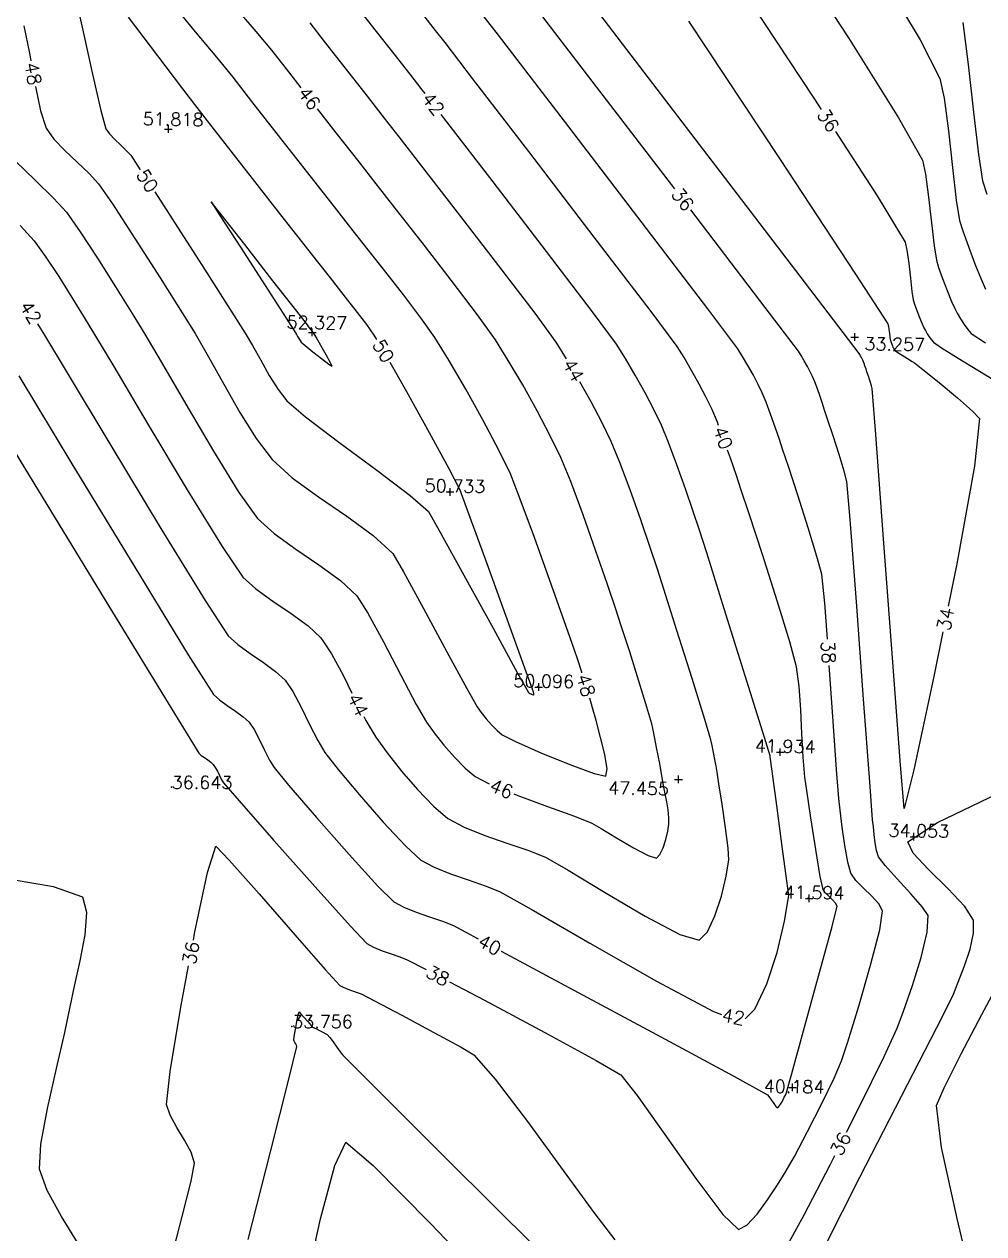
# Model space of a CAD drawing. Header units: metres. Extents: x -750 to 1235, y -4011 to -2636.
# Drawn here: x -331.9 to -52.5, y -3391.7 to -3039.4 of the extents above; entities that cross this region are included whole.
import ezdxf
from ezdxf.enums import TextEntityAlignment as Align

# ---------------------------------------------------------------- set-up
doc = ezdxf.new("R2010")
doc.units = ezdxf.units.M
doc.header["$MEASUREMENT"] = 0
doc.layers.get('0').update_dxf_attribs({"linetype": 'CONTINUOUS'})
for name, color, linetype in [('GL', 7, 'CONTINUOUS'), ('HEIGHT', 2, 'CONTINUOUS'), ('MAJANN', 6, 'CONTINUOUS'), ('MAJOR', 6, 'CONTINUOUS'), ('MINANN', 91, 'CONTINUOUS'), ('MINOR', 91, 'CONTINUOUS'), ('PTS', 1, 'CONTINUOUS')]:
    doc.layers.add(name, color=color, linetype=linetype)
doc.styles.get("Standard").update_dxf_attribs({"font": 'simplex.shx', "height": 1.5})

# ---------------------------------------------------------------- blocks, each defined once
blk = doc.blocks.new('CROSS')
at = {"linetype": 'Continuous'}
for p, q in [((-0.5, 0), (0.5, 0)), ((0, -0.5), (0, 0.5))]:
    blk.add_line(p, q, dxfattribs=at)

msp = doc.modelspace()

# ---------------------------------------------------------------- linework, layer by layer
at = {"layer": 'GL', "color": 0}
for p in [(-289.07, -3261.66), (-253.99, -3331.31)]:
    msp.add_point(p, dxfattribs=at)
at = {"layer": 'MAJOR'}
for points in [[(-332.41, -3009.66), (-324.12, -3018.56), (-318.63, -3025.87), (-318.63, -3025.87), (-317.13, -3031.1), (-314.74, -3041.67), (-312.04, -3054.03), (-309.67, -3064.63), (-308.22, -3069.91), (-308.22, -3069.91), (-307.13, -3071.42), (-305.6, -3073.02), (-303.88, -3074.63), (-302.24, -3076.19), (-300.94, -3077.6), (-300.94, -3077.6), (-298.14, -3081.82)], [(-81.95, -3025.89), (-71.11, -3044.03), (-65.31, -3055.26), (-65.31, -3055.26), (-64.1, -3061.03), (-62.86, -3070.48), (-61.66, -3081.17), (-60.56, -3090.69), (-59.62, -3096.6), (-59.62, -3096.6), (-58.66, -3099.62), (-57.03, -3104.19), (-55.11, -3109.24), (-53.31, -3113.74), (-52.02, -3116.64)], [(-129.78, -3156.28), (-130.12, -3155.36), (-131.71, -3151.5), (-131.71, -3151.5), (-133.35, -3148.13), (-135.38, -3144.27), (-137.61, -3140.28), (-139.81, -3136.52), (-141.81, -3133.34), (-141.81, -3133.34), (-149.68, -3122.78), (-165.94, -3101.45), (-185.02, -3076.54), (-201.37, -3055.27), (-209.41, -3044.82), (-209.41, -3044.82), (-212.17, -3041.28), (-215.87, -3036.56)], [(-229.28, -3131.31), (-230.03, -3130.04), (-230.03, -3130.04), (-232.21, -3126.93), (-234.86, -3123.41), (-237.7, -3119.78), (-240.45, -3116.32), (-242.79, -3113.33), (-242.79, -3113.33), (-247.89, -3106.8), (-257.19, -3094.93), (-267.88, -3081.26), (-277.18, -3069.38), (-282.26, -3062.85), (-282.26, -3062.85), (-285.73, -3058.32), (-293.05, -3048.7), (-301.62, -3037.38)], [(-293.95, -3088.25), (-288.88, -3096.11), (-279.47, -3110.79), (-271.45, -3123.33), (-267.57, -3129.43), (-267.57, -3129.43), (-265.45, -3133.05), (-263.08, -3137.33), (-260.57, -3141.77), (-258.01, -3145.88), (-255.52, -3149.17), (-255.52, -3149.17), (-250.05, -3153.81), (-240.35, -3161.13), (-229.26, -3169.35), (-219.59, -3176.69), (-214.18, -3181.37), (-214.18, -3181.37), (-211.14, -3186.86), (-203.98, -3199.87), (-195.43, -3215.38), (-188.27, -3228.4), (-185.24, -3233.89), (-185.24, -3233.89), (-185.19, -3233.96), (-185.12, -3234.05), (-185.05, -3234.13), (-184.97, -3234.21), (-184.91, -3234.26), (-184.91, -3234.26), (-184.73, -3234.35), (-184.39, -3234.5), (-184, -3234.66), (-183.68, -3234.78), (-183.52, -3234.82), (-183.52, -3234.82), (-183.51, -3234.72), (-183.54, -3234.53), (-183.59, -3234.3), (-183.66, -3234.07), (-183.7, -3233.9), (-183.7, -3233.9), (-183.74, -3233.76), (-183.79, -3233.6), (-183.85, -3233.42), (-183.9, -3233.26), (-183.95, -3233.12), (-183.95, -3233.12), (-186.15, -3227.03), (-191.35, -3212.68), (-197.55, -3195.57), (-202.76, -3181.22), (-204.97, -3175.13), (-204.97, -3175.13), (-208.18, -3168.94), (-213.91, -3158.41), (-220.56, -3146.47), (-225.4, -3137.93)], [(-333.54, -3141.87), (-318.06, -3167.45), (-299.76, -3197.6), (-284.18, -3223.09), (-276.84, -3234.66), (-276.84, -3234.66), (-275.09, -3236.24), (-272.83, -3237.87), (-270.41, -3239.51), (-268.17, -3241.15), (-266.45, -3242.75), (-266.45, -3242.75), (-265.03, -3244.86), (-263.5, -3247.71), (-261.96, -3250.83), (-260.49, -3253.74), (-259.18, -3255.95), (-259.18, -3255.95), (-254.97, -3261.06), (-246.83, -3270.48), (-237.3, -3281.26), (-228.95, -3290.44), (-224.31, -3295.05), (-224.31, -3295.05), (-221.42, -3296.64), (-217.8, -3298.08), (-213.89, -3299.42), (-210.13, -3300.71), (-206.98, -3301.96), (-206.98, -3301.96), (-199.8, -3305.79)], [(-193.03, -3309.41), (-174.58, -3319.31), (-147.82, -3333.7), (-125.32, -3345.85), (-115.56, -3351.23), (-115.56, -3351.23), (-115.15, -3351.75), (-114.47, -3352.7), (-113.71, -3353.78), (-113.05, -3354.66), (-112.67, -3355.03), (-112.67, -3355.03), (-112.46, -3354.93), (-112.21, -3354.66), (-111.95, -3354.3), (-111.71, -3353.93), (-111.52, -3353.63), (-111.52, -3353.63), (-111.29, -3353.24), (-110.97, -3352.63), (-110.62, -3351.94), (-110.32, -3351.32), (-110.13, -3350.9), (-110.13, -3350.9), (-108.46, -3345), (-104.72, -3331.57), (-100.33, -3315.63), (-96.7, -3302.21), (-95.24, -3296.33), (-95.24, -3296.33), (-95.73, -3295.41), (-96.63, -3294.41), (-97.7, -3293.39), (-98.69, -3292.39), (-99.34, -3291.45), (-99.34, -3291.45), (-100.14, -3287.64), (-101.45, -3279.77), (-102.89, -3270.53), (-104.08, -3262.62), (-104.65, -3258.71), (-104.65, -3258.71), (-105.13, -3252.9), (-105.48, -3246.13), (-105.83, -3239.05), (-106.31, -3232.31), (-107.09, -3226.57), (-107.09, -3226.57), (-109.04, -3219.31), (-112.7, -3207.38), (-117, -3193.91), (-120.87, -3182.02), (-123.25, -3174.85), (-123.25, -3174.85), (-124.59, -3170.89), (-126.33, -3165.81), (-127.15, -3163.49)]]:
    msp.add_lwpolyline(points, dxfattribs=at)
at = {"layer": 'MINOR'}
for points in [[(-64.44, -3216.43), (-67.08, -3229.46), (-72.94, -3256.57), (-75.75, -3267.84), (-75.75, -3267.84), (-76.77, -3255.27), (-79.03, -3225.25), (-81.71, -3189.29), (-83.99, -3158.9), (-85.05, -3145.59), (-85.05, -3145.59), (-85.26, -3144.79), (-85.66, -3143.48), (-86.14, -3142), (-86.56, -3140.69), (-86.83, -3139.9), (-86.83, -3139.9), (-86.97, -3139.46), (-87.17, -3138.9), (-87.38, -3138.3), (-87.58, -3137.75), (-87.76, -3137.32), (-87.76, -3137.32), (-87.94, -3136.95), (-88.16, -3136.53), (-88.41, -3136.09), (-88.65, -3135.67), (-88.87, -3135.32), (-88.87, -3135.32), (-99.42, -3121.48), (-124.29, -3088.91), (-153.94, -3050.1), (-178.82, -3017.54)], [(-109.4, -3016.77), (-91.98, -3043.44), (-77.37, -3066.76), (-70.35, -3079.08), (-70.35, -3079.08), (-69.5, -3083.14), (-68.63, -3089.78), (-67.79, -3097.3), (-67.01, -3104), (-66.35, -3108.16), (-66.35, -3108.16), (-65.68, -3110.28), (-64.53, -3113.49), (-63.18, -3117.05), (-61.91, -3120.22), (-61.01, -3122.26), (-61.01, -3122.26), (-60.26, -3123.65), (-59.32, -3125.24), (-58.28, -3126.86), (-57.21, -3128.34), (-56.19, -3129.5), (-56.19, -3129.5), (-52.09, -3132.26)], [(-123.95, -3027.67), (-102.01, -3061), (-99.9, -3064.28)], [(-98.08, -3218.52), (-98.87, -3208.02), (-99.74, -3199.58), (-99.74, -3199.58), (-101.12, -3194.47), (-103.69, -3186.08), (-106.71, -3176.6), (-109.44, -3168.24), (-111.11, -3163.2), (-111.11, -3163.2), (-112.05, -3160.42), (-113.28, -3156.84), (-114.63, -3153.02), (-115.94, -3149.49), (-117.06, -3146.78), (-117.06, -3146.78), (-118.22, -3144.4), (-119.64, -3141.69), (-121.21, -3138.88), (-122.76, -3136.24), (-124.16, -3134), (-124.16, -3134), (-132.92, -3122.35), (-152.05, -3097.27), (-174.66, -3067.73), (-193.85, -3042.69), (-202.74, -3031.12)], [(-142.5, -3087.42), (-164.3, -3058.91), (-186.34, -3030.11)], [(-169.53, -3228.35), (-169.6, -3228.11), (-170.78, -3224.54), (-171.81, -3221.47), (-171.81, -3221.47), (-174.13, -3214.84), (-178.41, -3202.79), (-183.39, -3188.95), (-187.79, -3176.95), (-190.32, -3170.41), (-190.32, -3170.41), (-193.73, -3163.48), (-198.31, -3154.85), (-203.4, -3145.71), (-208.32, -3137.26), (-212.39, -3130.7), (-212.39, -3130.7), (-216.43, -3124.92), (-221.37, -3118.38), (-226.65, -3111.62), (-231.75, -3105.19), (-236.12, -3099.63), (-236.12, -3099.63), (-241.59, -3092.6), (-249.35, -3082.71), (-257.87, -3071.86), (-265.62, -3061.95), (-271.07, -3054.92), (-271.07, -3054.92), (-275.86, -3049.06), (-282.1, -3041.68), (-288.57, -3033.71)], [(-251.31, -3058.01), (-254.94, -3053.37), (-259.89, -3046.98), (-259.89, -3046.98), (-264.36, -3041.56), (-269.74, -3035.33)], [(-215.23, -3059.64), (-216.09, -3058.52), (-216.09, -3058.52), (-219.59, -3054.04), (-224.27, -3048.06), (-229.35, -3041.59), (-234.03, -3035.61)], [(-332.09, -3039.95), (-330.44, -3047.84), (-330.03, -3050.08)], [(-174.01, -3136.95), (-177.1, -3132.02), (-177.1, -3132.02), (-183.18, -3123.64), (-193.7, -3109.8), (-205.75, -3094.17), (-216.41, -3080.42), (-222.77, -3072.22), (-222.77, -3072.22), (-227, -3066.79), (-232.67, -3059.56), (-238.82, -3051.73), (-244.48, -3044.49), (-248.7, -3039.05)], [(-138.5, -3038.56), (-112.05, -3078.55), (-89.88, -3112.21), (-80.44, -3126.72), (-80.44, -3126.72), (-80.31, -3127.35), (-80.17, -3128.39), (-80.04, -3129.57), (-79.92, -3130.62), (-79.81, -3131.27), (-79.81, -3131.27), (-79.71, -3131.61), (-79.53, -3132.11), (-79.32, -3132.67), (-79.12, -3133.16), (-78.98, -3133.48), (-78.98, -3133.48), (-78.86, -3133.7), (-78.71, -3133.95), (-78.55, -3134.2), (-78.38, -3134.43), (-78.22, -3134.62), (-78.22, -3134.62), (-77.58, -3135.05), (-76.26, -3135.87), (-74.71, -3136.83), (-73.38, -3137.64), (-72.72, -3138.06), (-72.72, -3138.06), (-70.26, -3140), (-65.58, -3143.81), (-60.24, -3148.26), (-55.78, -3152.16), (-53.75, -3154.3), (-53.75, -3154.3), (-55.23, -3168.2), (-60.42, -3196.62), (-62.91, -3208.91)], [(-58.69, -3038.92), (-57.09, -3051.17), (-55.54, -3065.04), (-54.11, -3077.37), (-52.89, -3085.04), (-52.89, -3085.04), (-51.65, -3088.96)], [(-328.63, -3057.63), (-327.21, -3064.65), (-325.59, -3069.74), (-325.59, -3069.74), (-323.31, -3072.91), (-320.08, -3076.27), (-316.48, -3079.66), (-313.03, -3082.92), (-310.3, -3085.9), (-310.3, -3085.9), (-306.28, -3091.75), (-299.74, -3101.83), (-292.4, -3113.36), (-285.97, -3123.54), (-282.19, -3129.57), (-282.19, -3129.57), (-278.24, -3136.3), (-273.84, -3144.26), (-269.16, -3152.51), (-264.42, -3160.15), (-259.79, -3166.26), (-259.79, -3166.26), (-253.95, -3171.52), (-246.27, -3177.08), (-237.99, -3182.74), (-230.37, -3188.32), (-224.63, -3193.64), (-224.63, -3193.64), (-221.52, -3198.89), (-215.65, -3209.62), (-208.88, -3222.19), (-203.05, -3232.96), (-200.03, -3238.3), (-200.03, -3238.3), (-198.86, -3239.9), (-197.42, -3241.71), (-195.86, -3243.54), (-194.27, -3245.18), (-192.79, -3246.42), (-192.79, -3246.42), (-188.86, -3248.38), (-181.48, -3251.61), (-173.03, -3255.07), (-165.94, -3257.7), (-162.61, -3258.46), (-162.61, -3258.46), (-162.23, -3256.27), (-162.87, -3252.15), (-164.1, -3247.14), (-165.45, -3242.26), (-166.47, -3238.56), (-166.47, -3238.56), (-167.26, -3235.68)], [(-189.41, -3263.56), (-188.23, -3264.03), (-179.56, -3267.24), (-171.76, -3270.11), (-166.69, -3272.14), (-166.69, -3272.14), (-163.92, -3273.71), (-159.46, -3276.41), (-154.49, -3279.33), (-150.23, -3281.59), (-147.85, -3282.29), (-147.85, -3282.29), (-146.85, -3281.27), (-145.92, -3279.32), (-145.14, -3276.88), (-144.55, -3274.44), (-144.22, -3272.44), (-144.22, -3272.44), (-144.21, -3270.55), (-144.47, -3268.28), (-144.87, -3265.88), (-145.31, -3263.6), (-145.66, -3261.68), (-145.66, -3261.68), (-146.14, -3258.93), (-146.91, -3254.75), (-147.8, -3250.1), (-148.63, -3245.93), (-149.23, -3243.21), (-149.23, -3243.21), (-150.63, -3238.33), (-152.97, -3230.73), (-155.65, -3222.22), (-158.08, -3214.65), (-159.67, -3209.81), (-159.67, -3209.81), (-162.11, -3202.64), (-165.48, -3192.9), (-169.23, -3182.33), (-172.81, -3172.67), (-175.67, -3165.68), (-175.67, -3165.68), (-178.77, -3159.3), (-182.61, -3152.01), (-186.8, -3144.48), (-190.98, -3137.37), (-194.74, -3131.36), (-194.74, -3131.36), (-199.93, -3124.08), (-207.58, -3113.98), (-216.11, -3102.98), (-223.92, -3092.99), (-229.44, -3085.93), (-229.44, -3085.93), (-234.41, -3079.55), (-241.07, -3071.06), (-246.57, -3064.06)], [(-122.01, -3329.15), (-119.16, -3326.27), (-115.69, -3318.94), (-112.75, -3309.82), (-110.56, -3300.64), (-109.33, -3293.15), (-109.33, -3293.15), (-109.89, -3288.93), (-111.22, -3278.94), (-112.81, -3267.03), (-114.14, -3257.03), (-114.7, -3252.82), (-114.7, -3252.82), (-114.71, -3252.76), (-114.73, -3252.7), (-114.74, -3252.63), (-114.75, -3252.57), (-114.76, -3252.52), (-114.76, -3252.52), (-116.91, -3245.63), (-122.02, -3229.27), (-128.12, -3209.75), (-133.23, -3193.4), (-135.39, -3186.51), (-135.39, -3186.51), (-137.12, -3181.37), (-139.39, -3174.79), (-141.88, -3167.74), (-144.31, -3161.23), (-146.37, -3156.23), (-146.37, -3156.23), (-148.49, -3151.85), (-151.13, -3146.85), (-154.01, -3141.68), (-156.87, -3136.81), (-159.45, -3132.68), (-159.45, -3132.68), (-166.43, -3123.21), (-179.82, -3105.62), (-195.39, -3085.36), (-208.89, -3067.84), (-210.53, -3065.71)], [(-95.73, -3070.73), (-83.62, -3089.48), (-75.4, -3102.9), (-75.4, -3102.9), (-74.91, -3105.25), (-74.4, -3109.09), (-73.91, -3113.44), (-73.47, -3117.31), (-73.08, -3119.71), (-73.08, -3119.71), (-72.69, -3120.95), (-72.03, -3122.8), (-71.25, -3124.86), (-70.52, -3126.69), (-69.99, -3127.87), (-69.99, -3127.87), (-69.56, -3128.67), (-69.02, -3129.59), (-68.42, -3130.53), (-67.8, -3131.39), (-67.21, -3132.06), (-67.21, -3132.06), (-64.84, -3133.66), (-59.96, -3136.7), (-54.23, -3140.21), (-49.32, -3143.23)], [(-334.62, -3079.23), (-328.8, -3084.88), (-323.43, -3090.11), (-319.67, -3094.2), (-319.67, -3094.2), (-315.62, -3099.88), (-310.61, -3107.55), (-305.33, -3115.94), (-300.5, -3123.75), (-296.81, -3129.7), (-296.81, -3129.7), (-292.02, -3137.78), (-284.88, -3150.1), (-276.85, -3163.76), (-269.42, -3175.82), (-264.05, -3183.36), (-264.05, -3183.36), (-259.17, -3187.77), (-252.88, -3192.31), (-246.12, -3196.9), (-239.87, -3201.46), (-235.08, -3205.92), (-235.08, -3205.92), (-231.91, -3210.93), (-227.33, -3219.37), (-222.32, -3229), (-217.82, -3237.53), (-214.81, -3242.72), (-214.81, -3242.72), (-212.53, -3245.83), (-209.73, -3249.37), (-206.66, -3252.95), (-203.56, -3256.16), (-200.67, -3258.58), (-200.67, -3258.58), (-196.52, -3260.66)], [(-249.47, -3127.03), (-252.56, -3123.07), (-259.52, -3114.16), (-267.73, -3103.65), (-274.58, -3094.89), (-277.46, -3091.23), (-277.46, -3091.23), (-274.97, -3095.13), (-268.98, -3104.43), (-261.79, -3115.59), (-255.68, -3125.06), (-252.95, -3129.29), (-252.95, -3129.29), (-252.65, -3129.8), (-252.32, -3130.4), (-251.97, -3131.03), (-251.61, -3131.61), (-251.26, -3132.07), (-251.26, -3132.07), (-250.12, -3133.05), (-247.9, -3134.83), (-245.35, -3136.81), (-243.24, -3138.42), (-242.31, -3139.04), (-242.31, -3139.04), (-242.78, -3138.06), (-244.02, -3135.78), (-245.57, -3133.03), (-246.94, -3130.63), (-247.68, -3129.38), (-247.68, -3129.38), (-247.98, -3128.94), (-248.36, -3128.45), (-248.76, -3127.94), (-249.14, -3127.45), (-249.47, -3127.03), (-249.47, -3127.03)], [(-92.48, -3362.09), (-88.8, -3354.82), (-81.55, -3340.12), (-77.73, -3331.88), (-77.73, -3331.88), (-75.87, -3326.84), (-73.33, -3319.42), (-70.82, -3311.24), (-69.06, -3303.92), (-68.77, -3299.05), (-68.77, -3299.05), (-70.36, -3296.55), (-73.74, -3292.67), (-77.75, -3288.32), (-81.27, -3284.43), (-83.16, -3281.91), (-83.16, -3281.91), (-83.75, -3280.1), (-84.18, -3277.87), (-84.47, -3275.48), (-84.7, -3273.17), (-84.9, -3271.19), (-84.9, -3271.19), (-85.75, -3260.11), (-87.53, -3236.06), (-89.62, -3207.69), (-91.44, -3183.65), (-92.39, -3172.59), (-92.39, -3172.59), (-93.19, -3169.63), (-94.68, -3164.78), (-96.43, -3159.3), (-98, -3154.46), (-98.97, -3151.55), (-98.97, -3151.55), (-99.51, -3149.94), (-100.22, -3147.87), (-101, -3145.66), (-101.76, -3143.62), (-102.41, -3142.05), (-102.41, -3142.05), (-103.08, -3140.68), (-103.9, -3139.11), (-104.81, -3137.49), (-105.71, -3135.96), (-106.52, -3134.66), (-106.52, -3134.66), (-116.17, -3121.92), (-137.84, -3093.52)], [(-333.14, -3098.08), (-329.03, -3102.5), (-329.03, -3102.5), (-325.6, -3107.25), (-321.86, -3112.94), (-318.08, -3119), (-314.52, -3124.83), (-311.43, -3129.84), (-311.43, -3129.84), (-305.86, -3139.14), (-295.94, -3155.89), (-284.49, -3175.04), (-274.34, -3191.57), (-268.31, -3200.46), (-268.31, -3200.46), (-264.48, -3203.93), (-259.53, -3207.49), (-254.22, -3211.1), (-249.3, -3214.69), (-245.54, -3218.2), (-245.54, -3218.2), (-242.43, -3222.81), (-239.09, -3229.06), (-236.52, -3234.26)], [(-328.08, -3126.68), (-326.05, -3129.97), (-326.05, -3129.97), (-319.7, -3140.51), (-307, -3161.67), (-292.13, -3186.32), (-279.26, -3207.33), (-272.58, -3217.56), (-272.58, -3217.56), (-269.78, -3220.08), (-266.18, -3222.68), (-262.31, -3225.31), (-258.73, -3227.92), (-255.99, -3230.47), (-255.99, -3230.47), (-253.73, -3233.83), (-251.3, -3238.39), (-248.84, -3243.36), (-246.49, -3248.01), (-244.39, -3251.54), (-244.39, -3251.54), (-240.56, -3256.46), (-234.43, -3263.79), (-227.42, -3271.81), (-220.95, -3278.76), (-216.43, -3282.89), (-216.43, -3282.89), (-212.61, -3284.99), (-207.83, -3286.89), (-202.66, -3288.67), (-197.71, -3290.36), (-193.55, -3292.02), (-193.55, -3292.02), (-184.31, -3297.19), (-167.29, -3307.05), (-147.82, -3318.14), (-131.26, -3326.97), (-128.9, -3327.85)], [(-347.44, -3143.11), (-329.14, -3173.16), (-307.33, -3208.92), (-289, -3238.94), (-281.1, -3251.76), (-281.1, -3251.76), (-280.4, -3252.4), (-279.48, -3253.05), (-278.5, -3253.72), (-277.6, -3254.38), (-276.9, -3255.03), (-276.9, -3255.03), (-276.33, -3255.88), (-275.71, -3257.03), (-275.09, -3258.29), (-274.5, -3259.47), (-273.96, -3260.36), (-273.96, -3260.36), (-269.39, -3265.66), (-259.23, -3277.16), (-247.19, -3290.71), (-236.95, -3302.12), (-232.19, -3307.21), (-232.19, -3307.21), (-230.23, -3308.29), (-227.76, -3309.27), (-225.11, -3310.18), (-222.56, -3311.05), (-220.41, -3311.91), (-220.41, -3311.91), (-214.88, -3314.77)], [(-233.07, -3241.11), (-232.49, -3242.27), (-229.6, -3247.13), (-229.6, -3247.13), (-226.24, -3251.69), (-222.04, -3256.99), (-217.42, -3262.36), (-212.79, -3267.17), (-208.55, -3270.74), (-208.55, -3270.74), (-203.8, -3273.34), (-197.86, -3275.71), (-191.44, -3277.91), (-185.29, -3280.01), (-180.12, -3282.08), (-180.12, -3282.08), (-173.55, -3285.81), (-162.95, -3292.22), (-151.17, -3299.17), (-141.03, -3304.54), (-135.39, -3306.18), (-135.39, -3306.18), (-133, -3303.77), (-130.81, -3299.13), (-128.95, -3293.35), (-127.56, -3287.54), (-126.78, -3282.79), (-126.78, -3282.79), (-126.99, -3279.43), (-127.74, -3273.46), (-128.73, -3266.62), (-129.64, -3260.63), (-130.18, -3257.25), (-130.18, -3257.25), (-130.47, -3255.54), (-130.82, -3253.57), (-131.21, -3251.51), (-131.61, -3249.54), (-132, -3247.86), (-132, -3247.86), (-133.77, -3241.98), (-137.5, -3230), (-141.89, -3215.99), (-145.66, -3204.02), (-147.53, -3198.16), (-147.53, -3198.16), (-149.66, -3191.85), (-152.44, -3183.76), (-155.51, -3175.1), (-158.49, -3167.1), (-161.02, -3160.96), (-161.02, -3160.96), (-163.63, -3155.58), (-166.87, -3149.43), (-170.13, -3143.57)], [(-208.08, -3318.34), (-197.94, -3323.69), (-180.35, -3333.09), (-165.41, -3341.23), (-158.27, -3345.4), (-158.27, -3345.4), (-153.42, -3351.47), (-145.39, -3362.8), (-136.37, -3375.61), (-128.52, -3386.08), (-124, -3390.45), (-124, -3390.45), (-121.52, -3389.21), (-118.56, -3386.01), (-115.49, -3381.78), (-112.64, -3377.43), (-110.37, -3373.87), (-110.37, -3373.87), (-107.67, -3369.18), (-103.83, -3361.91), (-99.71, -3353.75), (-96.13, -3346.35), (-93.93, -3341.39), (-93.93, -3341.39), (-92.1, -3335.8), (-88.93, -3325.43), (-85.49, -3313.48), (-82.83, -3303.17), (-82, -3297.69), (-82, -3297.69), (-83.1, -3295.6), (-85.13, -3293.35), (-87.54, -3291.06), (-89.77, -3288.8), (-91.25, -3286.68), (-91.25, -3286.68), (-92.16, -3283.5), (-93.02, -3278.68), (-93.78, -3273.28), (-94.38, -3268.35), (-94.77, -3264.95), (-94.77, -3264.95), (-95.45, -3256.47), (-96.5, -3241.07), (-97.53, -3226.18)], [(-98.76, -3395.26), (-88.61, -3375.25), (-76.49, -3351.67), (-66.2, -3331.67), (-61.52, -3322.38), (-61.52, -3322.38), (-59.96, -3318.43), (-58.15, -3313.72), (-56.52, -3308.79), (-55.5, -3304.17), (-55.53, -3300.41), (-55.53, -3300.41), (-58.04, -3296.36), (-63.01, -3291.13), (-68.63, -3285.64), (-73.12, -3280.83), (-74.68, -3277.61), (-74.68, -3277.61), (-65.99, -3271.9), (-46.04, -3262.36), (-22.05, -3252.09), (-14.4, -3249.19)], [(-282.68, -3306.16), (-282.32, -3304.23), (-278.55, -3286.46), (-276.18, -3278.87), (-276.18, -3278.87), (-272.27, -3282.91), (-263.55, -3292.75), (-253.18, -3304.62), (-244.3, -3314.75), (-240.07, -3319.37), (-240.07, -3319.37), (-239.04, -3319.94), (-237.73, -3320.46), (-236.33, -3320.94), (-234.98, -3321.4), (-233.85, -3321.85), (-233.85, -3321.85), (-229.94, -3323.87), (-221.96, -3328.08), (-212.66, -3333.05), (-204.76, -3337.35), (-200.99, -3339.56), (-200.99, -3339.56), (-194.79, -3346.66), (-185.4, -3359.05), (-175.01, -3373.28), (-165.8, -3385.9), (-159.96, -3393.48)], [(-316.42, -3394.22), (-321.05, -3386.68), (-325.3, -3379.14), (-327.53, -3372.85), (-327.53, -3372.85), (-327.12, -3365.64), (-325.19, -3355.18), (-322.58, -3343.6), (-320.09, -3333.05), (-318.56, -3325.66), (-318.56, -3325.66), (-317.31, -3319.56), (-315.62, -3312.2), (-314.17, -3304.69), (-313.67, -3298.14), (-314.83, -3293.66), (-314.83, -3293.66), (-323.38, -3290.66), (-340.72, -3287.73), (-361.12, -3284.85), (-378.84, -3281.95), (-383.29, -3280.54)], [(-289.07, -3398.68), (-285.91, -3386.69), (-283.35, -3376.38), (-282.39, -3371.12), (-282.39, -3371.12), (-283.35, -3367.99), (-285.26, -3364.45), (-287.5, -3360.77), (-289.45, -3357.21), (-290.48, -3354.07), (-290.48, -3354.07), (-289.44, -3344.49), (-286.33, -3325.72), (-284.09, -3313.7)], [(-54.83, -3410.26), (-60.26, -3387.22), (-64.85, -3366.54), (-66.34, -3354.39), (-66.34, -3354.39), (-64.1, -3349.24), (-59.08, -3339.35), (-53.07, -3327.89), (-47.89, -3318)], [(-266.7, -3393.42), (-260.22, -3367.83), (-254.81, -3346.34), (-252.56, -3337.15), (-252.56, -3337.15), (-252.66, -3336.81), (-252.87, -3336.43), (-253.11, -3336.03), (-253.32, -3335.64), (-253.44, -3335.3), (-253.44, -3335.3), (-253.32, -3334.26), (-252.99, -3332.22), (-252.55, -3329.88), (-252.14, -3327.95), (-251.88, -3327.12), (-251.88, -3327.12), (-251.46, -3327.56), (-250.51, -3328.63), (-249.38, -3329.92), (-248.42, -3331.02), (-247.96, -3331.52), (-247.96, -3331.52), (-247.84, -3331.59), (-247.7, -3331.64), (-247.55, -3331.7), (-247.4, -3331.75), (-247.28, -3331.79), (-247.28, -3331.79), (-246.85, -3332.01), (-245.99, -3332.47), (-244.98, -3333.01), (-244.12, -3333.48), (-243.71, -3333.72), (-243.71, -3333.72), (-243, -3334.52), (-241.99, -3335.85), (-240.89, -3337.37), (-239.91, -3338.73), (-239.24, -3339.58), (-239.24, -3339.58), (-229.85, -3349.05), (-208.51, -3370.36), (-183.16, -3395.56)], [(-249.87, -3406.35), (-245.63, -3387.34), (-241.53, -3371.82), (-238.33, -3365.02), (-238.33, -3365.02), (-230.31, -3371.78), (-213.65, -3388.71), (-193.92, -3409.27)], [(-109.23, -3394.12), (-104.84, -3386.17), (-97.3, -3371.62), (-95.95, -3368.94)]]:
    msp.add_lwpolyline(points, dxfattribs=at)

# ---------------------------------------------------------------- block references
at = {"layer": 'PTS', "xscale": 2.200000000000273, "yscale": 2.200000000000273, "zscale": 2.200000000000273}
for p in [(-289.95, -3069.98), (-248.08, -3129.19), (-90.11, -3130.56), (-207.95, -3175.67), (-182.13, -3232.48), (-111.8, -3251.47), (-141.48, -3259.38), (-141.39, -3259.38), (-72.88, -3276.07), (-103.39, -3294.05), (-108.24, -3349.09)]:
    msp.add_blockref('CROSS', p, dxfattribs=at)

# ---------------------------------------------------------------- texts
at = {"layer": 'HEIGHT'}
for s, p in [('51.818', (-297.45, -3068.86)), ('52.327', (-255.59, -3128.07)), ('50.733', (-215.37, -3175.67)), ('50.096', (-189.55, -3232.48)), ('41.934', (-119.22, -3251.47)), ('47.455', (-161.94, -3263.7)), ('34.053', (-80.31, -3276.07)), ('41.594', (-110.82, -3294.05)), ('40.184', (-116.65, -3350.57))]:
    msp.add_text(s, height=3.75, rotation=359, dxfattribs=at).set_placement(p)
at = {"layer": 'HEIGHT', "color": 2}
msp.add_text('33.257', height=3.75, rotation=359, dxfattribs=at).set_placement((-87.34, -3134.37))
for s, p in [('36.643', (-289.02, -3262.16)), ('33.756', (-253.94, -3331.81))]:
    msp.add_text(s, height=3.75, dxfattribs=at).set_placement(p)
at = {"layer": 'MAJANN'}
for s, rotation, p in [(' 50 ', 303.0592, (-296.05, -3085.04)), (' 50 ', 300.3679, (-227.34, -3134.62)), (' 40 ', 290.014, (-128.47, -3159.89)), (' 40 ', 331.8608, (-196.41, -3307.6))]:
    msp.add_text(s, height=3.9, rotation=rotation, dxfattribs=at).set_placement(p, align=Align.MIDDLE_CENTER)
at = {"layer": 'MINANN'}
for s, rotation, p in [(' 48 ', 280.4792, (-329.33, -3053.86)), (' 46 ', 308.0809, (-248.94, -3061.03)), (' 42 ', 307.6884, (-212.88, -3062.67)), (' 36 ', 302.8492, (-97.82, -3067.5)), (' 36 ', 307.3959, (-140.17, -3090.47)), (' 42 ', 301.6296, (-330.09, -3123.41)), (' 44 ', 300.3612, (-172.07, -3140.26)), (' 34 ', 78.5391, (-63.68, -3212.67)), (' 38 ', 274.1564, (-97.8, -3222.35)), (' 48 ', 287.1949, (-168.39, -3232.01)), (' 44 ', 296.7091, (-234.8, -3237.69)), (' 46 ', 337.8162, (-192.96, -3262.11)), (' 36 ', 79.427, (-283.38, -3309.93)), (' 38 ', 332.2959, (-211.48, -3316.56)), (' 42 ', 349.338, (-125.46, -3328.5)), (' 36 ', 63.1755, (-94.21, -3365.52))]:
    msp.add_text(s, height=3.9, rotation=rotation, dxfattribs=at).set_placement(p, align=Align.MIDDLE_CENTER)

doc.saveas('drawing.dxf')
